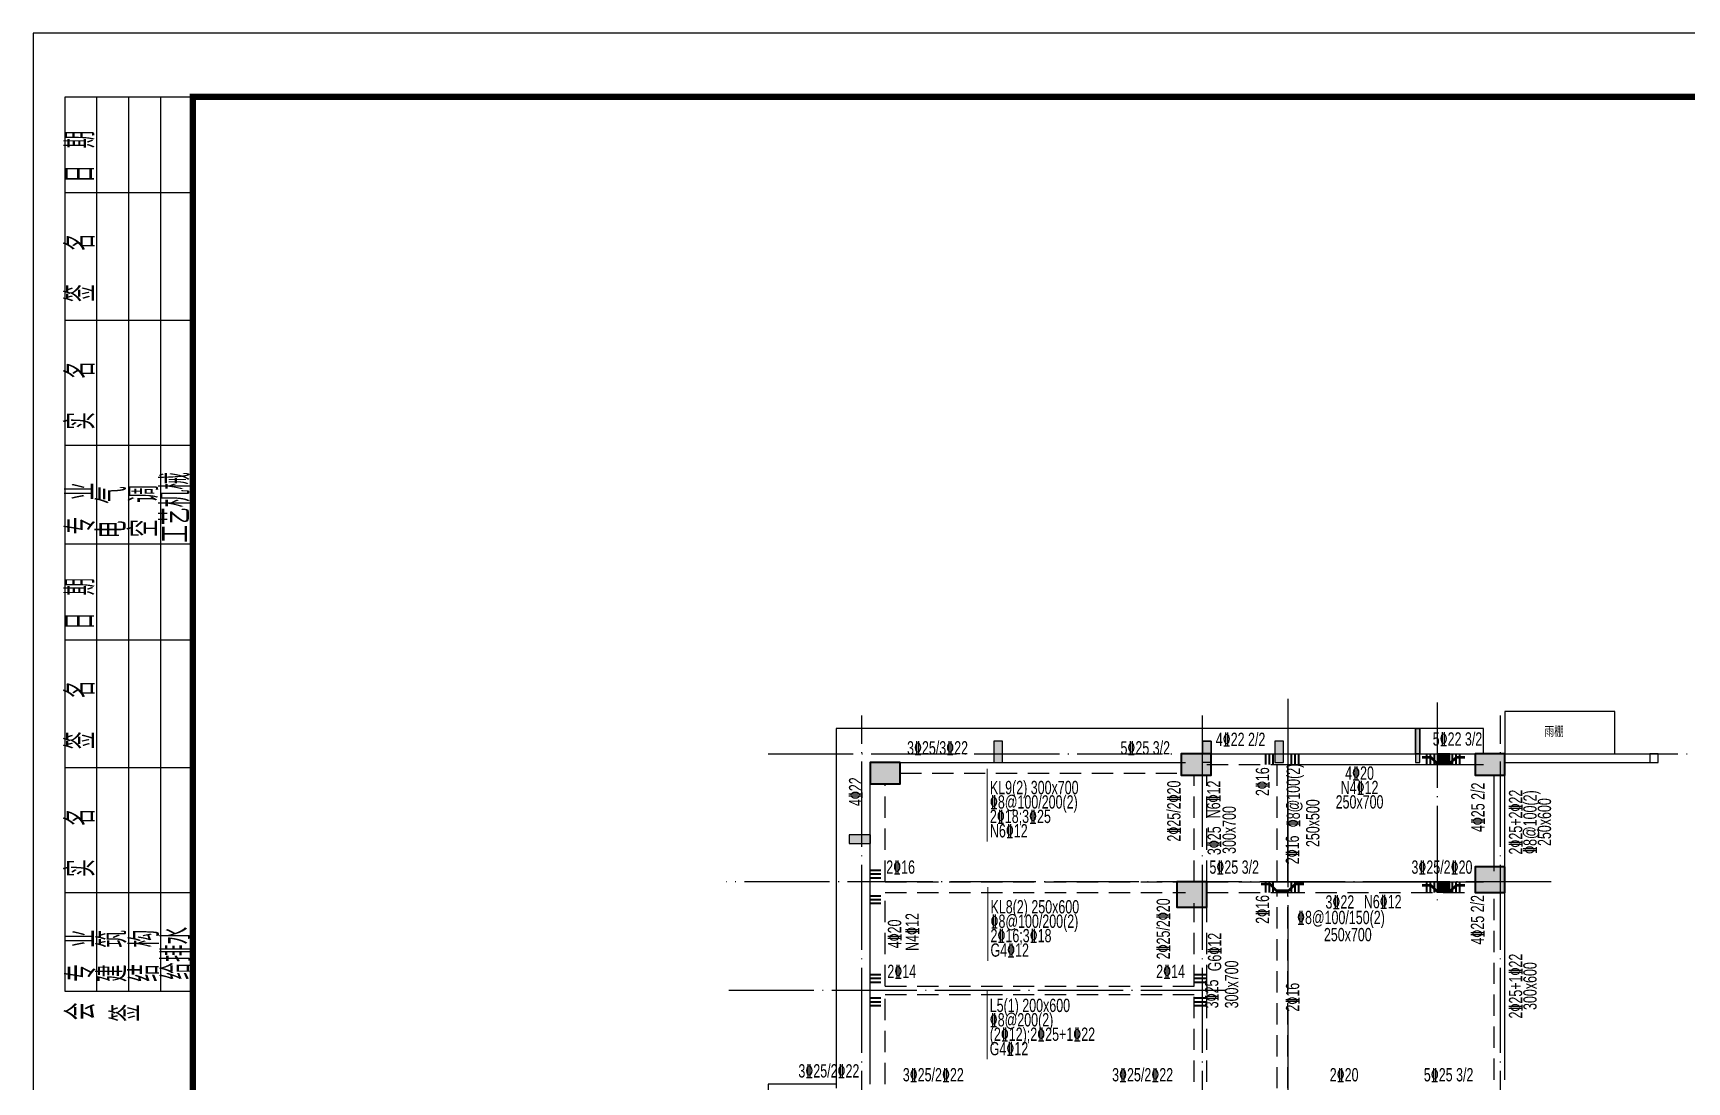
# Model space of a CAD drawing. Extents: x -695511 to 885008, y -751583 to -95266.
# Drawn here: x 107830 to 146662, y -363059 to -338435 of the extents above; entities that cross this region are included whole.
import ezdxf
from ezdxf.enums import TextEntityAlignment as Align

# ---------------------------------------------------------------- set-up
doc = ezdxf.new("R2010")
doc.units = 0
doc.header["$LTSCALE"] = 1000
doc.header["$MEASUREMENT"] = 0
doc.linetypes.add('DOTE', pattern=[2.42, 2, -0.2, 0.02, -0.2])
doc.linetypes.add('线型3', pattern=[750, 500, -250])
for name, color, linetype in [('14', 1, 'Continuous'), ('3T_GLASS', 5, 'Continuous'), ('_0', 7, 'Continuous'), ('DOTE', 1, 'Continuous'), ('PUB_TITLE', 4, 'Continuous'), ('SEDOTE', 40, 'DOTE'), ('TZ', 11, 'Continuous'), ('WALL', 4, 'Continuous'), ('填充', 8, 'Continuous')]:
    doc.layers.add(name, color=color, linetype=linetype)
for name, color, linetype, lineweight in [('BEAM', 4, 'Continuous', 25), ('BEAM-DASH', 4, '线型3', 25), ('梁原位标注', 7, 'Continuous', 18), ('梁名称编号', 2, 'Continuous', 18), ('梁标注引线', 2, 'Continuous', 18), ('梁附加吊筋', 1, 'Continuous', 50), ('梁附加箍筋', 1, 'Continuous', 35), ('梁集中标注', 2, 'Continuous', 18), ('砼柱', 2, 'Continuous', 35)]:
    doc.layers.add(name, color=color, linetype=linetype, lineweight=lineweight)
doc.styles.add('hztxt', font='romand_pkpm', dxfattribs={"bigfont": 'gbcbig'})
doc.styles.add('样式 1', font='GS_TXT.shx', dxfattribs={"width": 0.7, "height": 375, "bigfont": 'yjkchn.shx'})
doc.styles.add('样式 5', font='GS_TXT.shx', dxfattribs={"width": 0.7, "height": 250, "bigfont": 'yjkchn.shx'})

# ---------------------------------------------------------------- blocks, each defined once
blk = doc.blocks.new('zw')
at = {"layer": 'DOTE', "linetype": 'DOTE'}
for p, q in [((-185373, -1049032), (-185373, -1007232)), ((-177373, -1049032), (-177373, -1007232)), ((-170373, -1049032), (-170373, -1007232)), ((-187573, -1008132), (-73373, -1008132))]:
    blk.add_line(p, q, dxfattribs=at)
blk = doc.blocks.new('2fmb')
at = {"layer": 'BEAM'}
for p, q in [((5626, -767894), (7426, -767894)), ((7426, -767894), (12126, -767894)), ((-1574, -768094), (5126, -768094)), ((7426, -768144), (12126, -768144)), ((7526, -770894), (7526, -768144)), ((12376, -770644), (12376, -768394)), ((12626, -770644), (12626, -768394)), ((-2274, -770994), (-2274, -768594)), ((-2274, -773444), (-2274, -770994)), ((7426, -770894), (12126, -770894)), ((12626, -775544), (12626, -771144)), ((-2274, -775644), (-2274, -773444)), ((5626, -773344), (5626, -773544))]:
    blk.add_line(p, q, dxfattribs=at)
at = {"layer": 'BEAM-DASH', "ltscale": 0.001}
for p, q in [((-1574, -768344), (5126, -768344)), ((5326, -770894), (5326, -768394)), ((5626, -768144), (7426, -768144)), ((5626, -770894), (5626, -768394)), ((7276, -770894), (7276, -768144)), ((-1924, -770894), (-1924, -768594)), ((-1924, -770894), (5126, -770894)), ((-1924, -771144), (5126, -771144)), ((-1924, -773344), (-1924, -771144)), ((5626, -770894), (7426, -770894)), ((5626, -771144), (7426, -771144)), ((7276, -775744), (7276, -771144)), ((7426, -771144), (12126, -771144)), ((7526, -775744), (7526, -771144)), ((12376, -775544), (12376, -771144)), ((5326, -773344), (5326, -771394)), ((5626, -773344), (5626, -771394)), ((-1924, -773344), (5326, -773344)), ((-1924, -775644), (-1924, -773544)), ((-1924, -773544), (5326, -773544)), ((5326, -775594), (5326, -773544)), ((5626, -775594), (5626, -773544))]:
    blk.add_line(p, q, dxfattribs=at)
blk = doc.blocks.new('1fcol')
at = {"layer": '填充'}
h = blk.add_hatch(color=256, dxfattribs=at)
h.dxf.hatch_style = 1
h.paths.add_polyline_path([(-213643, -863463), (-214343, -863463), (-214343, -863963), (-213643, -863963)])
h = blk.add_hatch(color=256, dxfattribs=at)
h.dxf.hatch_style = 1
h.paths.add_polyline_path([(-206343, -863263), (-207043, -863263), (-207043, -863763), (-206343, -863763)])
h = blk.add_hatch(color=256, dxfattribs=at)
h.dxf.hatch_style = 1
h.paths.add_polyline_path([(-199443, -863263), (-200143, -863263), (-200143, -863763), (-199443, -863763)])
h = blk.add_hatch(color=256, dxfattribs=at)
h.dxf.hatch_style = 1
h.paths.add_polyline_path([(-199443, -865913), (-200143, -865913), (-200143, -866513), (-199443, -866513)])
h = blk.add_hatch(color=256, dxfattribs=at)
h.dxf.hatch_style = 1
h.paths.add_polyline_path([(-206443, -866263), (-207143, -866263), (-207143, -866863), (-206443, -866863)])
at = {"layer": '砼柱', "lineweight": 35}
for points in [[(-213643, -863463), (-214343, -863463), (-214343, -863963), (-213643, -863963)], [(-206343, -863263), (-207043, -863263), (-207043, -863763), (-206343, -863763)], [(-199443, -863263), (-200143, -863263), (-200143, -863763), (-199443, -863763)], [(-199443, -865913), (-200143, -865913), (-200143, -866513), (-199443, -866513)], [(-206443, -866263), (-207143, -866263), (-207143, -866863), (-206443, -866863)]]:
    blk.add_lwpolyline(points, close=True, dxfattribs=at)
blk = doc.blocks.new('2fzx')
h = blk.add_hatch(color=256)
h.dxf.hatch_style = 1
h.paths.add_polyline_path([(-52886, -1036386), (-53087, -1036386), (-53087, -1036886), (-52886, -1036886)])
h = blk.add_hatch(color=256)
h.dxf.hatch_style = 1
h.paths.add_polyline_path([(-48187, -1036386), (-47987, -1036386), (-47987, -1036886), (-48187, -1036886)])
h = blk.add_hatch(color=256)
h.dxf.hatch_style = 1
h.paths.add_polyline_path([(-46286, -1036386), (-46486, -1036386), (-46486, -1036886), (-46286, -1036886)])
h = blk.add_hatch(color=256)
h.dxf.hatch_style = 1
h.paths.add_polyline_path([(-43087, -1036886), (-43087, -1036086), (-43187, -1036086), (-43187, -1036886)])
h = blk.add_hatch(color=256)
h.dxf.hatch_style = 1
h.paths.add_polyline_path([(-56486, -1038787), (-55986, -1038787), (-55986, -1038587), (-56486, -1038587)])
h = blk.add_hatch(color=256)
h.dxf.hatch_style = 1
h.paths.add_polyline_path([(-56486, -1052786), (-55986, -1052786), (-55986, -1052586), (-56486, -1052586)])
h = blk.add_hatch(color=256)
h.dxf.hatch_style = 1
h.paths.add_polyline_path([(-56486, -1060786), (-55986, -1060786), (-55986, -1060586), (-56486, -1060586)])
h = blk.add_hatch(color=256)
h.dxf.hatch_style = 1
h.paths.add_polyline_path([(-56486, -1074587), (-55986, -1074587), (-55986, -1074787), (-56486, -1074787)])
h = blk.add_hatch(color=256)
h.dxf.hatch_style = 1
h.paths.add_polyline_path([(-52886, -1076986), (-52886, -1076486), (-53087, -1076486), (-53087, -1076986)])
h = blk.add_hatch(color=256)
h.dxf.hatch_style = 1
h.paths.add_polyline_path([(-47987, -1076986), (-47987, -1076486), (-48187, -1076486), (-48187, -1076986)])
h = blk.add_hatch(color=256)
h.dxf.hatch_style = 1
h.paths.add_polyline_path([(-46286, -1076986), (-46286, -1076486), (-46486, -1076486), (-46486, -1076986)])
h = blk.add_hatch(color=256)
h.dxf.hatch_style = 1
h.paths.add_polyline_path([(-43087, -1076486), (-43087, -1077286), (-43187, -1077286), (-43187, -1076486)])
blk.add_lwpolyline([(-41587, -1076686), (-41587, -1077286), (-56786, -1077286), (-56786, -1068836)])
at = {"color": 4}
for points in [[(-52886, -1076986), (-52886, -1076486), (-53087, -1076486), (-53087, -1076986), (-52886, -1076986)], [(-47987, -1076986), (-47987, -1076486), (-48187, -1076486), (-48187, -1076986), (-47987, -1076986)], [(-46286, -1076986), (-46286, -1076486), (-46486, -1076486), (-46486, -1076986), (-46286, -1076986)]]:
    blk.add_lwpolyline(points, dxfattribs=at)
at = {"layer": '_0'}
for points in [[(-41587, -1036686), (-41587, -1036086), (-56786, -1036086), (-56786, -1044536)], [(-56786, -1044436), (-58387, -1044436), (-58387, -1068936), (-56786, -1068936)]]:
    blk.add_lwpolyline(points, dxfattribs=at)
at = {"layer": 'WALL'}
for points in [[(-52886, -1036386), (-53087, -1036386), (-53087, -1036886), (-52886, -1036886)], [(-48187, -1036386), (-47987, -1036386), (-47987, -1036886), (-48187, -1036886)], [(-46286, -1036386), (-46486, -1036386), (-46486, -1036886), (-46286, -1036886)], [(-56486, -1038787), (-55986, -1038787), (-55986, -1038587), (-56486, -1038587)], [(-56486, -1052786), (-55986, -1052786), (-55986, -1052586), (-56486, -1052586)], [(-56486, -1060786), (-55986, -1060786), (-55986, -1060586), (-56486, -1060586)], [(-56486, -1074587), (-55986, -1074587), (-55986, -1074787), (-56486, -1074787)]]:
    blk.add_lwpolyline(points, close=True, dxfattribs=at)
for points in [[(-52886, -1036686), (-52886, -1036386), (-53087, -1036386), (-53087, -1036686), (-52886, -1036686)], [(-47987, -1036686), (-47987, -1036386), (-48187, -1036386), (-48187, -1036686), (-47987, -1036686)], [(-46286, -1036686), (-46286, -1036386), (-46486, -1036386), (-46486, -1036686), (-46286, -1036686)], [(-43187, -1036686), (-43187, -1036086), (-43087, -1036086), (-43087, -1036686), (-43187, -1036686)], [(-43087, -1036886), (-43087, -1036086), (-43187, -1036086), (-43187, -1036886), (-43087, -1036886)], [(-52886, -1076686), (-52886, -1076986), (-53087, -1076986), (-53087, -1076686), (-52886, -1076686)], [(-47987, -1076686), (-47987, -1076986), (-48187, -1076986), (-48187, -1076686), (-47987, -1076686)], [(-46286, -1076686), (-46286, -1076986), (-46486, -1076986), (-46486, -1076686), (-46286, -1076686)], [(-43087, -1076486), (-43087, -1077286), (-43187, -1077286), (-43187, -1076486), (-43087, -1076486)]]:
    blk.add_lwpolyline(points, dxfattribs=at)
blk = doc.blocks.new('A$C393D5F54')
at = {"layer": '14'}
for p, q in [((0, 446), (0, 14446)), ((0, 14446), (2000, 14446)), ((500, 446), (500, 14446)), ((1000, 446), (1000, 14446)), ((1500, 446), (1500, 14446)), ((2000, 446), (2000, 14446)), ((2000, 12946), (0, 12946)), ((2000, 10946), (0, 10946)), ((2000, 8990), (0, 8990)), ((2000, 7446), (0, 7446)), ((2000, 5946), (0, 5946)), ((2000, 3946), (0, 3946)), ((2000, 1990), (0, 1990)), ((2000, 446), (0, 446))]:
    blk.add_line(p, q, dxfattribs=at)
at = {"layer": '14', "style": 'hztxt', "width": 0.85}
for s, p in [('日 期', (462, 13105)), ('签  名', (466, 11238)), ('实  名', (466, 9238)), ('工艺机械', (1953, 7471)), ('专 业', (472, 7598)), ('电 气', (957, 7540)), ('空 调', (1460, 7558)), ('日 期', (462, 6105)), ('签  名', (466, 4238)), ('实  名', (466, 2238)), ('专 业', (480, 598)), ('建 筑', (967, 592)), ('结 构', (1470, 597)), ('给排水', (1970, 629)), ('会', (470, -3)), ('签', (1174, -27))]:
    blk.add_text(s, height=450, rotation=90, dxfattribs=at).set_placement(p)

msp = doc.modelspace()

# ---------------------------------------------------------------- hatches: boundary and pattern name
at = {"layer": 'TZ'}
h = msp.add_hatch(color=256, dxfattribs=at)
h.dxf.hatch_style = 1
h.paths.add_polyline_path([(140798.2, -355359.3), (140798.2, -355559.3), (141098.2, -355559.3), (141098.2, -355359.3)])
h = msp.add_hatch(color=256, dxfattribs=at)
h.dxf.hatch_style = 1
h.paths.add_polyline_path([(140798.2, -358359.3), (140798.2, -358559.3), (141098.2, -358559.3), (141098.2, -358359.3)])

# ---------------------------------------------------------------- linework, layer by layer
at = {"layer": '_0'}
for points in [[(144968.2, -355359.3), (144968.2, -354359.3), (142388.2, -354359.3), (142388.2, -355359.3)], [(144968.2, -355359.3), (144968.2, -354359.3), (142388.2, -354359.3), (142388.2, -355359.3)], [(142388.2, -355359.3), (145788.2, -355359.3)], [(142388.2, -355559.3), (145788.2, -355559.3)], [(145988.2, -355559.3), (145988.2, -355359.3), (145788.2, -355359.3), (145788.2, -355559.3), (145988.2, -355559.3)]]:
    msp.add_lwpolyline(points, dxfattribs=at)
at = {"layer": 'PUB_TITLE'}
msp.add_lwpolyline([(107830.5, -427534.5), (265480.5, -427534.5), (265480.5, -338434.5), (107830.5, -338434.5)], close=True, dxfattribs=at)
at = {"layer": 'PUB_TITLE', "const_width": 150}
msp.add_lwpolyline([(111580.5, -426034.5), (263980.5, -426034.5), (263980.5, -339934.5), (111580.5, -339934.5)], close=True, dxfattribs=at)
at = {"layer": 'SEDOTE', "linetype": 'DOTE'}
for p, q in [((137288.2, -354068.9), (137288.2, -396305)), ((143473.7, -358359.3), (124106.6, -358359.3)), ((135842.9, -360909.3), (124106.6, -360909.3))]:
    msp.add_line(p, q, dxfattribs=at)
msp.add_lwpolyline([(140798.2, -354153.8), (140798.2, -358982.1)], dxfattribs=at)
at = {"layer": 'TZ'}
for points in [[(140798.2, -355359.3), (140798.2, -355559.3), (141098.2, -355559.3), (141098.2, -355359.3)], [(140798.2, -358359.3), (140798.2, -358559.3), (141098.2, -358559.3), (141098.2, -358359.3)]]:
    msp.add_lwpolyline(points, close=True, dxfattribs=at)
at = {"layer": '梁标注引线', "color": 6, "lineweight": 18}
for p, q in [((130233.8, -355709.3), (130233.8, -357413)), ((130247.7, -358484.3), (130247.7, -360213))]:
    msp.add_line(p, q, dxfattribs=at)
at = {"layer": '梁标注引线', "color": 3, "lineweight": 18}
msp.add_line((130229.7, -360909.3), (130229.7, -362527.5), dxfattribs=at)
at = {"layer": '梁附加吊筋', "lineweight": 50}
for points in [[(140448, -355436.8), (140648, -355436.8), (140798, -355586.8), (141098, -355586.8), (141248, -355436.8), (141448, -355436.8)], [(136667.5, -358411.8), (136867.5, -358411.8), (137017.5, -358561.8), (137317.5, -358561.8), (137467.5, -358411.8), (137667.5, -358411.8)], [(140448, -358436.8), (140648, -358436.8), (140798, -358586.8), (141098, -358586.8), (141248, -358436.8), (141448, -358436.8)]]:
    msp.add_lwpolyline(points, dxfattribs=at)
at = {"layer": '梁附加箍筋', "lineweight": 35}
for p, q in [((136775.7, -355609.3), (136775.7, -355359.3)), ((136863.2, -355609.3), (136863.2, -355359.3)), ((136950.7, -355609.3), (136950.7, -355359.3)), ((137375.7, -355609.3), (137375.7, -355359.3)), ((137463.2, -355609.3), (137463.2, -355359.3)), ((137550.7, -355609.3), (137550.7, -355359.3)), ((140556.2, -355609.3), (140556.2, -355359.3)), ((140643.7, -355609.3), (140643.7, -355359.3)), ((140731.2, -355609.3), (140731.2, -355359.3)), ((141156.2, -355609.3), (141156.2, -355359.3)), ((141243.7, -355609.3), (141243.7, -355359.3)), ((141331.2, -355609.3), (141331.2, -355359.3)), ((127738.2, -358096.8), (127488.2, -358096.8)), ((127738.2, -358184.3), (127488.2, -358184.3)), ((127738.2, -358271.8), (127488.2, -358271.8)), ((136775.7, -358609.3), (136775.7, -358359.3)), ((136863.2, -358609.3), (136863.2, -358359.3)), ((136950.7, -358609.3), (136950.7, -358359.3)), ((137375.7, -358609.3), (137375.7, -358359.3)), ((137463.2, -358609.3), (137463.2, -358359.3)), ((137550.7, -358609.3), (137550.7, -358359.3)), ((140556.2, -358609.3), (140556.2, -358359.3)), ((140643.7, -358609.3), (140643.7, -358359.3)), ((140731.2, -358609.3), (140731.2, -358359.3)), ((141156.2, -358609.3), (141156.2, -358359.3)), ((141243.7, -358609.3), (141243.7, -358359.3)), ((141331.2, -358609.3), (141331.2, -358359.3)), ((127738.2, -358696.8), (127488.2, -358696.8)), ((127738.2, -358784.3), (127488.2, -358784.3)), ((127738.2, -358871.8), (127488.2, -358871.8)), ((127738.2, -360546.8), (127488.2, -360546.8)), ((127738.2, -360634.3), (127488.2, -360634.3)), ((127738.2, -360721.8), (127488.2, -360721.8)), ((135388.2, -360546.8), (135088.2, -360546.8)), ((135388.2, -360634.3), (135088.2, -360634.3)), ((135388.2, -360721.8), (135088.2, -360721.8)), ((127738.2, -361096.8), (127488.2, -361096.8)), ((135388.2, -361096.8), (135088.2, -361096.8)), ((127738.2, -361184.3), (127488.2, -361184.3)), ((127738.2, -361271.8), (127488.2, -361271.8)), ((135388.2, -361184.3), (135088.2, -361184.3)), ((135388.2, -361271.8), (135088.2, -361271.8))]:
    msp.add_line(p, q, dxfattribs=at)

# ---------------------------------------------------------------- block references
for name, p in [('zw', (312661.1, 652772.2)), ('1fcol', (341830.9, 507903.5))]:
    msp.add_blockref(name, p)
at = {"layer": '14', "color": 6, "xscale": 1.5, "yscale": 1.5, "zscale": 1.5}
msp.add_blockref('A$C393D5F54', (108580.5, -361602.9), dxfattribs=at)
at = {"layer": '3T_GLASS'}
msp.add_blockref('2fmb', (129762.5, 412534.2), dxfattribs=at)
at = {"layer": '_0'}
msp.add_blockref('2fzx', (183474.7, 681327.2), dxfattribs=at)

# ---------------------------------------------------------------- texts
at = {"layer": '_0', "style": '样式 5', "width": 0.7}
msp.add_text('雨棚', height=250, dxfattribs=at).set_placement((143544.2, -354708.3), align=Align.TOP_CENTER)
at = {"layer": '梁原位标注', "style": '样式 1', "width": 0.7}
for s, p in [('4%%13222 2/2', (135600.2, -355265.6)), ('3%%13225/3%%13222', (128350.7, -355465.6)), ('5%%13225 3/2', (135450.7, -358265.6)), ('2%%13214', (127888.2, -360715.6)), ('3%%13225/2%%13222', (125799.2, -363049.6)), ('3%%13225/2%%13222', (128250.7, -363140.6))]:
    msp.add_text(s, height=312.5, dxfattribs=at).set_placement(p, align=Align.BOTTOM_LEFT)
for s, p in [('5%%13222 3/2', (141856.2, -355257.6)), ('5%%13225 3/2', (134525.7, -355465.6)), ('2%%13216', (128537.2, -358264.1)), ('3%%13225/2%%13220', (141625.7, -358265.6)), ('2%%13214', (134875.7, -360715.6)), ('3%%13225/2%%13222', (134597.9, -363140.6)), ('5%%13225 3/2', (141647.9, -363140.6))]:
    msp.add_text(s, height=312.5, dxfattribs=at).set_placement(p, align=Align.BOTTOM_RIGHT)
for s, p in [('2%%13216', (136944.5, -355671.8)), ('4%%13222', (127393.4, -355907.9)), ('2%%13225/2%%13220', (134865, -355984.3)), ('4%%13225 2/2', (142003, -356030.8)), ('2%%13216', (137647, -357273.8)), ('2%%13225/2%%13220', (134617, -358749.8)), ('2%%13216', (136944.5, -358671.8)), ('4%%13225 2/2', (141994.5, -358671.8)), ('3%%13225', (135753, -360655.8))]:
    msp.add_text(s, height=312.5, rotation=90, dxfattribs=at).set_placement(p, align=Align.BOTTOM_RIGHT)
msp.add_text('%%1328@100(2)', height=312.5, rotation=90, dxfattribs=at).set_placement((137669.7, -357080.7), align=Align.BOTTOM_LEFT)
for s, p in [('4%%13220', (138975.2, -355651.8)), ('N4%%13212', (138975.2, -355990.4)), ('250x700', (138975.2, -356328.9)), ('3%%13222', (138512.7, -358677.6)), ('N6%%13212', (139518.7, -358670.7)), ('%%1328@100/150(2)', (138538.2, -359041.6)), ('250x700', (138699.2, -359444.7))]:
    msp.add_text(s, height=312.5, dxfattribs=at).set_placement(p, align=Align.TOP_CENTER)
for s, p in [('N6%%13212', (135390.8, -356428)), ('250x500', (137720.5, -356984.3)), ('2%%13225+2%%13222', (142482, -356959.3)), ('%%1328@100(2)', (142820.5, -356959.3)), ('250x600', (143159, -356959.3)), ('300x700', (135757.5, -357144.3)), ('3%%13225', (135407, -357396.2)), ('N4%%13212', (128314.5, -359539.1)), ('4%%13220', (127900.5, -359584.3)), ('G6%%13212', (135415.1, -360010.8)), ('300x700', (135814.2, -360769.8)), ('2%%13225+1%%13222', (142482, -360809.3)), ('300x600', (142820.5, -360809.3))]:
    msp.add_text(s, height=312.5, rotation=90, dxfattribs=at).set_placement(p, align=Align.TOP_CENTER)
msp.add_text('2%%13216', height=312.5, rotation=90, dxfattribs=at).set_placement((137652.8, -361070.3), align=Align.BOTTOM_CENTER)
msp.add_text('2%%13220', height=312.5, dxfattribs=at).set_placement((138613.2, -363140.6), align=Align.BOTTOM_CENTER)
at = {"layer": '梁名称编号', "color": 6, "style": '样式 5', "width": 0.7}
for s, p in [('KL9(2) 300x700', (130296.3, -356397.4)), ('KL8(2) 250x600', (130310.2, -359197.4))]:
    msp.add_text(s, height=312.5, dxfattribs=at).set_placement(p, align=Align.BOTTOM_LEFT)
at = {"layer": '梁名称编号', "color": 3, "style": '样式 5', "width": 0.7}
msp.add_text('L5(1) 200x600', height=312.5, dxfattribs=at).set_placement((130292.2, -361511.9), align=Align.BOTTOM_LEFT)
at = {"layer": '梁集中标注', "color": 6, "style": '样式 5', "width": 0.7}
for s, p in [('%%1328@100/200(2)', (130296.3, -356736)), ('2%%13218;3%%13225', (130296.3, -357074.5)), ('N6%%13212', (130296.3, -357413)), ('%%1328@100/200(2)', (130310.2, -359536)), ('2%%13216;3%%13218', (130310.2, -359874.5)), ('G4%%13212', (130310.2, -360213))]:
    msp.add_text(s, height=312.5, dxfattribs=at).set_placement(p, align=Align.BOTTOM_LEFT)
at = {"layer": '梁集中标注', "color": 3, "style": '样式 5', "width": 0.7}
for s, p in [('%%1328@200(2)', (130292.2, -361850.4)), ('(2%%13212);2%%13225+1%%13222', (130292.2, -362188.9)), ('G4%%13212', (130292.2, -362527.5))]:
    msp.add_text(s, height=312.5, dxfattribs=at).set_placement(p, align=Align.BOTTOM_LEFT)

doc.saveas('drawing.dxf')
